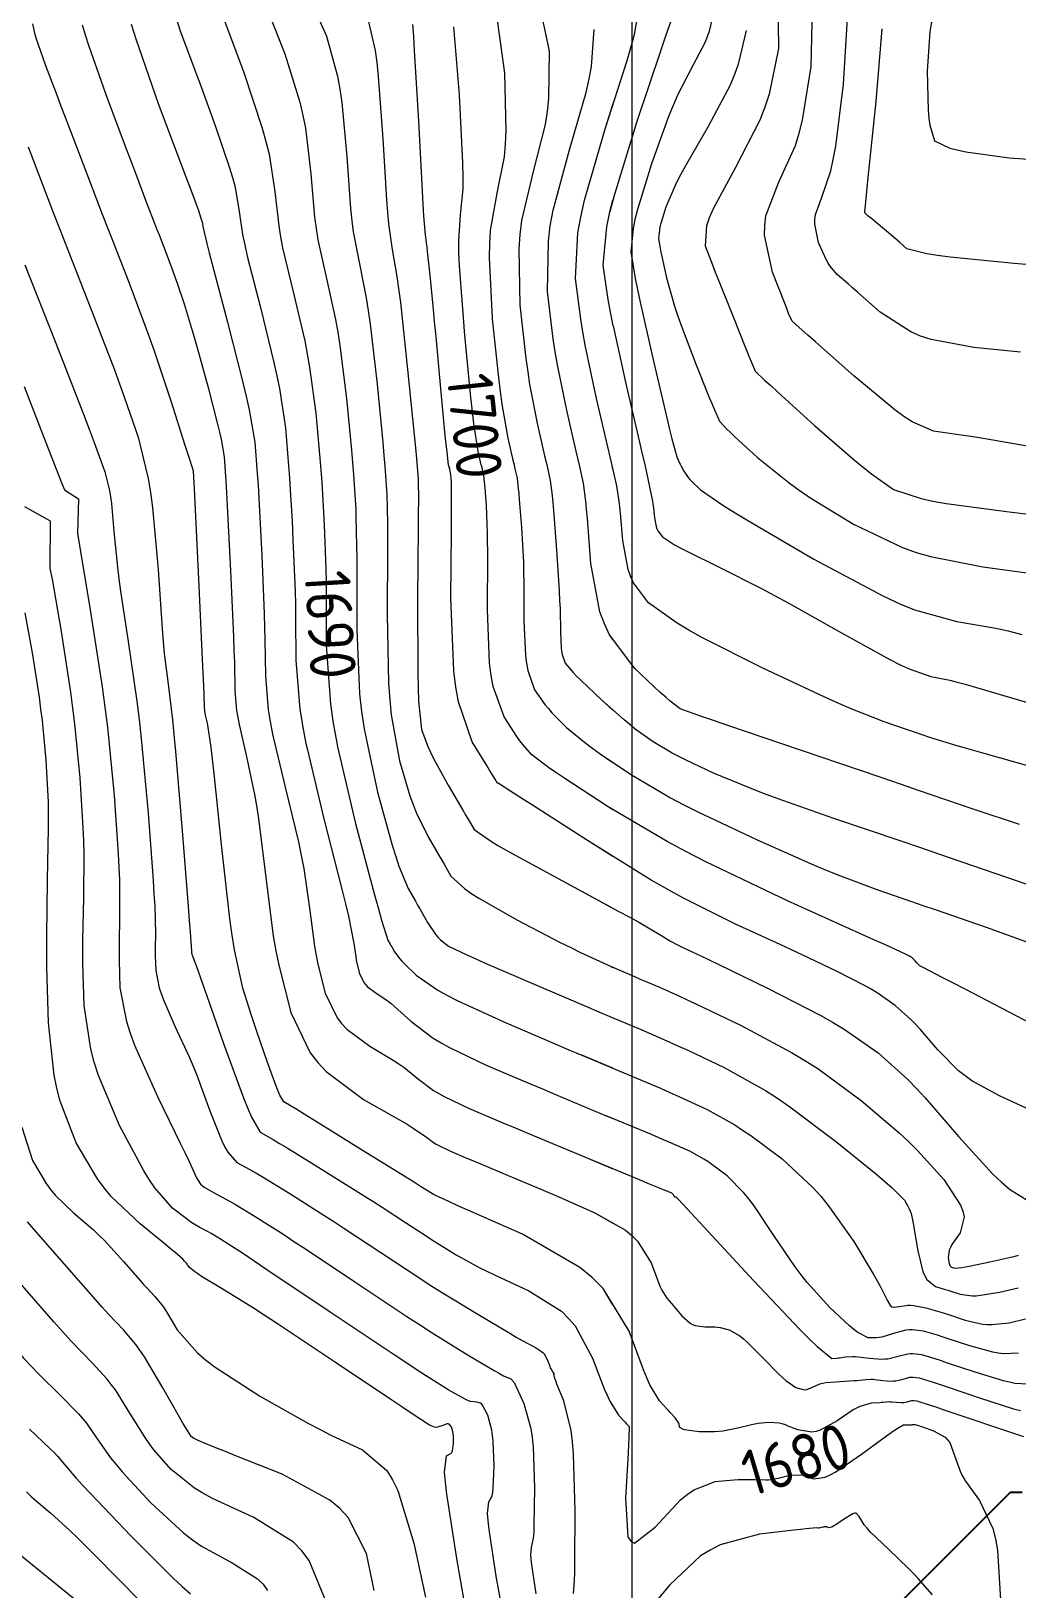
# Model space of a CAD drawing. Header units: millimetres. Extents: x 837475 to 838477, y 1189012 to 1191015.
# Drawn here: x 837826.5 to 837908.5, y 1190427 to 1190556.6 of the extents above; entities that cross this region are included whole.
import ezdxf

# ---------------------------------------------------------------- set-up
doc = ezdxf.new("R2010")
doc.units = ezdxf.units.MM
doc.header["$LTSCALE"] = 0.3
doc.layers.add('COORD', color=253, linetype='Continuous', lineweight=20)
doc.layers.add('DRENAJE', color=5, linetype='Continuous', lineweight=25)
doc.layers.add('COTAS 10', color=7, linetype='Continuous', lineweight=9, true_color=0x6e3e2d)
doc.layers.add('COTAS INT', color=7, linetype='Continuous', lineweight=5, true_color=0x9fa19f)
doc.styles.get("Standard").update_dxf_attribs({"font": 'isocp2.shx', "bigfont": '@extfont2.shx'})

msp = doc.modelspace()

# ---------------------------------------------------------------- linework, layer by layer
at = {"layer": 'COORD'}
msp.add_line((837876.51, 1189013.87), (837876.51, 1191013.87), dxfattribs=at)
at = {"layer": 'COTAS 10'}
for points in [[(837873.15, 1190577.98), (837875.51, 1190571.02), (837877.42, 1190567.17), (837878.39, 1190565.21), (837878.96, 1190564.03), (837879.43, 1190563.04), (837880.31, 1190561.02), (837880.51, 1190560.33), (837880.54, 1190560.17), (837880.57, 1190560.04), (837880.59, 1190559.67), (837880.53, 1190559.4), (837880.5, 1190559.31), (837880.46, 1190559.22), (837880.28, 1190558.88), (837879.63, 1190557.18), (837879.3, 1190556.23), (837878.9, 1190555.08), (837876.92, 1190549.21), (837875.02, 1190542.98), (837874.67, 1190541.6)], [(837842.52, 1190557.65), (837844.15, 1190553.3), (837845.72, 1190548.58), (837846.03, 1190547.45), (837846.29, 1190546.41), (837846.77, 1190543.3), (837847.09, 1190540.43), (837847.24, 1190539.54), (837847.42, 1190538.6), (837848.32, 1190534.85), (837849.26, 1190530.86), (837849.47, 1190529.77), (837849.67, 1190528.69), (837850.19, 1190524.85), (837850.53, 1190521.11), (837850.61, 1190520.1), (837850.68, 1190519.1), (837850.86, 1190516.05), (837850.89, 1190515.55), (837851.02, 1190511.9), (837851.04, 1190510.83), (837851.05, 1190509.73), (837851.05, 1190505.55), (837851.4, 1190500.63), (837851.63, 1190499.06), (837851.93, 1190497.4), (837852, 1190497.09)], [(837908.85, 1190529.93), (837904.96, 1190530.33), (837901.4, 1190530.98), (837900.53, 1190531.27), (837899.71, 1190531.61), (837897.17, 1190533.25), (837895.28, 1190534.93), (837894.86, 1190535.29), (837894.5, 1190535.61), (837893.58, 1190536.4), (837892.98, 1190537.11), (837892.81, 1190537.38), (837892.64, 1190537.69), (837892.04, 1190539.05), (837891.71, 1190540.57), (837891.72, 1190540.98), (837891.77, 1190541.38), (837892.29, 1190542.76), (837893.06, 1190545.02), (837893.26, 1190545.97), (837893.46, 1190547.07), (837894.11, 1190552.23), (837894.44, 1190557.69)], [(837874.92, 1190491.83), (837874.51, 1190492.08), (837870.92, 1190494.43), (837870.17, 1190494.93), (837869.54, 1190495.36), (837868.16, 1190496.4), (837867.41, 1190497.26), (837867.16, 1190497.58), (837866.91, 1190497.95), (837865.86, 1190499.58), (837864.95, 1190502.09), (837864.78, 1190503.01), (837864.65, 1190504.03), (837864.47, 1190508.52), (837864.49, 1190512.97), (837864.49, 1190513.56), (837864.48, 1190513.96), (837864.47, 1190514.85), (837864.39, 1190517.2), (837864.28, 1190518.6), (837864.26, 1190518.89), (837864.23, 1190519.14), (837864.17, 1190519.67), (837864.06, 1190520.13), (837864.02, 1190520.33), (837863.96, 1190520.56), (837863.71, 1190521.66), (837863.35, 1190523.99), (837863.23, 1190524.99), (837863.1, 1190526.15), (837862.56, 1190531.66), (837862.5, 1190532.46), (837862.15, 1190537.12), (837862.1, 1190538.25), (837862.08, 1190539.22), (837862.24, 1190541.35), (837862.45, 1190543.52), (837862.45, 1190544.52), (837862.42, 1190545.69), (837862.15, 1190551.35), (837861.68, 1190557.01)], [(837826.23, 1190547.01), (837828.32, 1190541.56), (837828.9, 1190540.07), (837829.48, 1190538.58), (837831.56, 1190533.27), (837833.41, 1190528.47), (837833.84, 1190527.3), (837834.24, 1190526.21), (837835.4, 1190522.84), (837836.22, 1190519.4), (837836.41, 1190518.25), (837836.58, 1190517.01), (837837.05, 1190511.85), (837837.39, 1190506.91), (837837.48, 1190505.82), (837837.57, 1190504.84), (837837.88, 1190502.28), (837838.24, 1190499.32), (837838.37, 1190498.09), (837838.5, 1190496.68), (837839.05, 1190490.08), (837839.55, 1190483.82), (837839.64, 1190482.62), (837839.72, 1190481.65), (837839.84, 1190480.08), (837839.83, 1190480.02), (837839.83, 1190479.98), (837839.84, 1190479.92), (837839.85, 1190479.84), (837839.86, 1190479.82), (837839.87, 1190479.79), (837839.92, 1190479.68), (837840.35, 1190478.48), (837840.61, 1190477.77), (837840.92, 1190476.9), (837842.51, 1190472.39), (837844.17, 1190467.86), (837844.53, 1190466.98), (837844.83, 1190466.26), (837845.56, 1190465.01), (837846.64, 1190464.39), (837847.17, 1190464.07), (837847.8, 1190463.69), (837850.89, 1190461.78), (837854.22, 1190459.7), (837855, 1190459.21), (837855.71, 1190458.76), (837857.74, 1190457.43), (837859.36, 1190456.36), (837859.81, 1190456.07), (837860.26, 1190455.79), (837861.87, 1190454.79), (837863.79, 1190453.74), (837864.42, 1190453.42), (837865.1, 1190453.09), (837867.92, 1190451.79), (837870.63, 1190450.09), (837871.23, 1190449.5), (837871.78, 1190448.88), (837873.22, 1190446.2), (837874.19, 1190443.65), (837874.43, 1190443.1), (837874.66, 1190442.62), (837874.92, 1190442.19)], [(837874.93, 1190532.13), (837874.71, 1190533.26), (837874.51, 1190534.3), (837874.09, 1190537.18), (837874.4, 1190540.37), (837874.67, 1190541.6), (837874.92, 1190542.61)], [(837874.93, 1190532.13), (837876.03, 1190527.18), (837877.13, 1190522.44), (837877.36, 1190521.44), (837877.56, 1190520.57), (837878, 1190518.58), (837878.2, 1190517.53), (837878.24, 1190517.26), (837878.28, 1190517), (837878.38, 1190516.14), (837878.51, 1190515.41), (837878.58, 1190515.23), (837878.65, 1190515.06), (837879.03, 1190514.56), (837880.04, 1190513.9), (837880.51, 1190513.65), (837881.06, 1190513.36), (837883.75, 1190512.03), (837887.28, 1190510.25), (837888.36, 1190509.68), (837889.49, 1190509.07), (837893.94, 1190506.57), (837897.97, 1190504.34), (837898.83, 1190503.91), (837899.58, 1190503.56), (837901.39, 1190502.93), (837902.96, 1190502.62), (837903.57, 1190502.47), (837904.25, 1190502.28), (837907.34, 1190501.39), (837910.84, 1190500.34)], [(837852, 1190497.09), (837853.48, 1190490.69), (837855.07, 1190484.76), (837855.39, 1190483.6), (837855.66, 1190482.66), (837856.18, 1190480.98), (837856.38, 1190480.64), (837856.44, 1190480.54), (837856.5, 1190480.43), (837856.74, 1190480.01), (837857.17, 1190479.44), (837857.35, 1190479.24), (837857.56, 1190479.02), (837858.53, 1190478.06), (837860.35, 1190476.81), (837861.09, 1190476.4), (837861.94, 1190475.97), (837865.83, 1190474.18), (837870.15, 1190472.33), (837871.25, 1190471.86), (837872.32, 1190471.41), (837875.83, 1190469.94), (837878.88, 1190468.65), (837879.65, 1190468.31), (837880.39, 1190467.98), (837882.77, 1190466.88), (837885.05, 1190465.61), (837885.71, 1190465.18), (837886.39, 1190464.72), (837888.99, 1190462.77), (837891.55, 1190460.4), (837892.21, 1190459.67), (837892.84, 1190458.91), (837894.96, 1190455.91), (837896.59, 1190453.21), (837896.92, 1190452.64), (837897.19, 1190452.14), (837897.75, 1190451.01), (837898.03, 1190450.54), (837898.14, 1190450.47), (837898.26, 1190450.43), (837898.78, 1190450.48), (837899.47, 1190450.6), (837899.7, 1190450.6), (837899.95, 1190450.58), (837900.96, 1190450.38), (837902.13, 1190450.04), (837902.48, 1190449.93), (837902.84, 1190449.82), (837904.23, 1190449.36), (837905.67, 1190449.03), (837906.07, 1190448.99), (837906.47, 1190448.98), (837907.89, 1190449.14), (837909.25, 1190449.45)], [(837909.77, 1190474.02), (837904.28, 1190476.88), (837903.21, 1190477.43), (837902.33, 1190477.88), (837900.79, 1190478.67), (837900.53, 1190478.81), (837900.47, 1190478.85), (837900.41, 1190478.9), (837900.22, 1190479.09), (837900.05, 1190479.29), (837900.01, 1190479.33), (837899.97, 1190479.38), (837899.82, 1190479.51), (837899.66, 1190479.62), (837899.6, 1190479.66), (837899.54, 1190479.69), (837899.28, 1190479.82), (837897.6, 1190480.59), (837896.64, 1190481.02), (837895.47, 1190481.55), (837889.46, 1190484.27), (837882.66, 1190487.5), (837880.99, 1190488.36), (837879.42, 1190489.2), (837874.51, 1190492.08)], [(837874.92, 1190470.32), (837872.32, 1190471.41)], [(837825.72, 1190465.43), (837826.59, 1190462.64), (837827.74, 1190460.72), (837828.1, 1190460.23), (837828.48, 1190459.77), (837830.02, 1190458.3), (837831.68, 1190456.86), (837832.13, 1190456.43), (837832.58, 1190455.98), (837834.18, 1190454.23), (837835.55, 1190452.66), (837835.85, 1190452.32), (837836.12, 1190452.03), (837836.79, 1190451.32), (837837.35, 1190450.65), (837837.55, 1190450.36), (837837.75, 1190450.05), (837838.64, 1190448.56), (837840.3, 1190446.65), (837841, 1190446.06), (837841.8, 1190445.45), (837845.57, 1190443.01), (837849.58, 1190440.75), (837850.54, 1190440.24), (837851.43, 1190439.78), (837854.08, 1190438.57), (837856.09, 1190436.84), (837856.57, 1190436.06), (837857.01, 1190435.16), (837858.35, 1190430.8), (837859.31, 1190426.3)], [(837874.66, 1190442.62), (837875.39, 1190441.45), (837875.93, 1190440.86), (837876.03, 1190440.74), (837876.12, 1190440.65), (837876.28, 1190440.5), (837876.25, 1190439.58), (837876.22, 1190439), (837876.18, 1190438.28), (837875.96, 1190434.53), (837876.16, 1190431.32), (837876.4, 1190430.95), (837876.7, 1190430.8), (837878.43, 1190432.11), (837880.55, 1190434.39), (837881.1, 1190434.84), (837881.63, 1190435.21), (837881.74, 1190435.25), (837883.43, 1190435.92), (837884.98, 1190436.06), (837885.35, 1190436.08), (837885.7, 1190436.1), (837886.76, 1190436.08), (837887.63, 1190436.06), (837887.86, 1190436.07), (837888.07, 1190436.09), (837888.8, 1190436.23), (837889.44, 1190436.39), (837889.6, 1190436.42), (837889.76, 1190436.44), (837890.25, 1190436.49), (837890.74, 1190436.45), (837890.88, 1190436.42), (837891.03, 1190436.38), (837891.61, 1190436.15), (837892.59, 1190436.29), (837892.99, 1190436.48), (837893.46, 1190436.73), (837895.61, 1190438.2), (837897.68, 1190439.72), (837898.09, 1190440.01), (837898.44, 1190440.25), (837899.09, 1190440.63), (837899.26, 1190440.64), (837899.3, 1190440.64), (837899.33, 1190440.64), (837899.41, 1190440.65), (837899.47, 1190440.65), (837899.49, 1190440.65), (837899.52, 1190440.65), (837899.62, 1190440.64), (837899.72, 1190440.63), (837899.75, 1190440.63), (837899.77, 1190440.63), (837899.86, 1190440.66), (837899.94, 1190440.68), (837899.97, 1190440.68), (837899.99, 1190440.68), (837900.06, 1190440.67), (837900.34, 1190440.58), (837900.49, 1190440.53), (837900.68, 1190440.47), (837901.61, 1190440.15), (837902.58, 1190439.6), (837902.78, 1190439.39), (837902.95, 1190439.16), (837903.36, 1190438.1), (837903.81, 1190436.78), (837904.02, 1190436.38), (837904.26, 1190435.96), (837905.43, 1190434.33), (837906.55, 1190432.01), (837906.76, 1190431.16), (837906.93, 1190430.21), (837907.18, 1190426.06)], [(837826.1, 1190435.05), (837826.52, 1190434.66), (837826.91, 1190434.3), (837828.11, 1190433.29), (837829.7, 1190431.85), (837830.34, 1190431.24), (837831.06, 1190430.52), (837834.39, 1190427.15), (837837.57, 1190423.84)]]:
    msp.add_lwpolyline(points, dxfattribs=at)
at = {"layer": 'COTAS INT'}
for points in [[(837874.3, 1190548.59), (837876.1, 1190554.21), (837876.44, 1190555.38), (837876.7, 1190556.38), (837877.09, 1190558.59), (837876.7, 1190560.03), (837876.49, 1190560.55), (837876.22, 1190561.13), (837874.87, 1190563.63)], [(837908.98, 1190562.92), (837905.5, 1190560.95), (837904.75, 1190560.52), (837904.08, 1190560.13), (837902.44, 1190559.15), (837901.59, 1190557.85), (837901.42, 1190557.27), (837901.29, 1190556.59), (837901.07, 1190553.32), (837901.15, 1190550.07), (837901.21, 1190549.39), (837901.29, 1190548.81), (837901.69, 1190547.53), (837902.95, 1190546.92), (837903.57, 1190546.76), (837904.3, 1190546.61), (837907.9, 1190546.1), (837911.9, 1190545.83)], [(837838.22, 1190558.77), (837838.93, 1190556.58), (837839.89, 1190554.02), (837840.19, 1190553.19), (837840.52, 1190552.31), (837841.84, 1190548.71), (837843.01, 1190545.26), (837843.24, 1190544.48), (837843.43, 1190543.77), (837843.78, 1190541.84), (837844.09, 1190539.71), (837844.27, 1190538.87), (837844.48, 1190537.93), (837845.57, 1190533.64), (837846.7, 1190529.07), (837846.94, 1190527.96), (837847.15, 1190526.91), (837847.65, 1190523.64), (837847.92, 1190520.47), (837847.99, 1190519.48), (837848.06, 1190518.44), (837848.2, 1190515.9), (837848.28, 1190514.28), (837848.45, 1190510.02), (837848.48, 1190508.92), (837848.5, 1190507.85), (837848.5, 1190507.83), (837848.52, 1190504.28), (837848.86, 1190500.22), (837849.02, 1190499.25), (837849.08, 1190498.84), (837849.36, 1190497.35), (837849.46, 1190496.94), (837850.85, 1190491.08), (837852.36, 1190485.24), (837852.66, 1190484.02), (837852.91, 1190482.99), (837853.36, 1190480.7), (837853.5, 1190479.62), (837853.55, 1190479.34), (837853.6, 1190479.08), (837853.83, 1190478.2), (837854.19, 1190477.46), (837854.33, 1190477.28), (837854.48, 1190477.11), (837855.17, 1190476.6), (837856.11, 1190475.97), (837856.42, 1190475.73), (837856.74, 1190475.46), (837858.1, 1190474.25), (837859.96, 1190472.83), (837860.61, 1190472.44), (837861.32, 1190472.04), (837864.36, 1190470.59), (837867.97, 1190469.05), (837869.04, 1190468.6), (837870.14, 1190468.14), (837874.36, 1190466.37), (837874.92, 1190466.14)], [(837846.12, 1190558.48), (837847.61, 1190554.76), (837848.85, 1190550.73), (837849.11, 1190549.64), (837849.32, 1190548.56), (837849.77, 1190544.76), (837850.08, 1190541.16), (837850.21, 1190540.21), (837850.36, 1190539.27), (837851.06, 1190536.06), (837851.82, 1190532.65), (837852.01, 1190531.59), (837852.18, 1190530.48), (837852.73, 1190526.06), (837853.14, 1190521.76), (837853.23, 1190520.72), (837853.31, 1190519.75), (837853.5, 1190516.82), (837853.52, 1190516.21), (837853.58, 1190513.78), (837853.59, 1190512.74), (837853.6, 1190511.61), (837853.59, 1190506.82), (837853.82, 1190501.5), (837853.99, 1190500.03), (837854.2, 1190498.57), (837854.48, 1190497.24), (837855.31, 1190493.3), (837856.55, 1190488.88), (837856.83, 1190487.95), (837857.1, 1190487.14), (837857.86, 1190485.28), (837858.48, 1190484.22), (837858.65, 1190483.91), (837858.83, 1190483.6), (837859.49, 1190482.45), (837860.17, 1190481.43), (837860.36, 1190481.2), (837860.55, 1190481), (837861.23, 1190480.47), (837862.75, 1190479.76), (837863.46, 1190479.45), (837864.29, 1190479.08), (837868.37, 1190477.31), (837872.72, 1190475.45), (837873.73, 1190475.02), (837874.66, 1190474.62), (837874.92, 1190474.51)], [(837849.72, 1190559.32), (837851.06, 1190556.22), (837851.98, 1190552.89), (837852.18, 1190551.83), (837852.35, 1190550.72), (837852.76, 1190546.22), (837853.07, 1190541.89), (837853.18, 1190540.87), (837853.3, 1190539.94), (837853.81, 1190537.27), (837854.38, 1190534.44), (837854.54, 1190533.41), (837854.7, 1190532.27), (837855.28, 1190527.27), (837855.75, 1190522.4), (837855.85, 1190521.34), (837855.93, 1190520.41), (837856.1, 1190518.1), (837856.15, 1190515.66), (837856.15, 1190514.65), (837856.15, 1190513.49), (837856.12, 1190508.1), (837856.24, 1190502.37), (837856.34, 1190501), (837856.46, 1190499.73), (837857.14, 1190495.91), (837858.02, 1190492.99), (837858.28, 1190492.28), (837858.54, 1190491.62), (837859.54, 1190489.58), (837860.45, 1190488.01), (837860.67, 1190487.64), (837860.86, 1190487.3), (837861.43, 1190486.32), (837862.55, 1190485.28), (837863.1, 1190484.9), (837863.75, 1190484.49), (837866.97, 1190482.66), (837870.53, 1190480.8), (837871.4, 1190480.36), (837872.22, 1190479.96), (837874.76, 1190478.79), (837874.92, 1190478.72)], [(837868.7, 1190559.35), (837869.62, 1190554.97), (837869.56, 1190551.04), (837869.44, 1190549.95), (837869.27, 1190548.87), (837868.27, 1190544.97), (837867.31, 1190540.9), (837867.17, 1190539.71), (837867.07, 1190538.49), (837867.17, 1190533.87), (837867.66, 1190529.41), (837867.82, 1190528.3), (837867.98, 1190527.24), (837868.64, 1190523.87), (837869.23, 1190521.31), (837869.35, 1190520.77), (837869.46, 1190520.31), (837869.7, 1190519.24), (837869.86, 1190517.99), (837869.91, 1190517.42), (837869.97, 1190516.74), (837870.22, 1190513.48), (837870.44, 1190510.05), (837870.48, 1190509.27), (837870.51, 1190508.56), (837870.55, 1190506.62), (837870.6, 1190505.33), (837870.64, 1190505.04), (837870.69, 1190504.77), (837870.95, 1190504.05), (837871.61, 1190503.25), (837871.91, 1190502.94), (837872.26, 1190502.59), (837873.95, 1190500.99), (837874.92, 1190500.13)], [(837888.65, 1190559.42), (837888.71, 1190555.21), (837887.92, 1190551.4), (837887.57, 1190550.33), (837887.15, 1190549.25), (837885.12, 1190545.3), (837883.26, 1190541.86), (837882.94, 1190541.11), (837882.71, 1190540.45), (837882.58, 1190538.77), (837883.2, 1190537.2), (837883.43, 1190536.6), (837883.7, 1190535.93), (837884.89, 1190532.94), (837886.02, 1190530.14), (837886.24, 1190529.6), (837886.43, 1190529.15), (837886.76, 1190528.36), (837887.57, 1190527.58), (837888.05, 1190527.14), (837888.64, 1190526.6), (837891.7, 1190523.83), (837895.02, 1190520.94), (837895.77, 1190520.33), (837896.44, 1190519.79), (837898.27, 1190518.49), (837900.57, 1190517.74), (837901.54, 1190517.53), (837902.66, 1190517.33), (837907.89, 1190516.64), (837913.18, 1190516)], [(837911.61, 1190521.71), (837906.08, 1190522.68), (837904.91, 1190522.87), (837903.91, 1190523.03), (837901.61, 1190523.35), (837899.82, 1190524.12), (837899.14, 1190524.57), (837898.38, 1190525.12), (837894.96, 1190527.96), (837891.77, 1190530.78), (837891.15, 1190531.33), (837890.66, 1190531.77), (837889.83, 1190532.5), (837889.54, 1190533.16), (837889.38, 1190533.56), (837889.19, 1190534.05), (837888.2, 1190536.6), (837887.54, 1190539.66), (837887.55, 1190540.47), (837887.65, 1190541.27), (837888.71, 1190544.03), (837890.1, 1190547.14), (837890.41, 1190548.15), (837890.69, 1190549.24), (837891.41, 1190553.72), (837891.54, 1190558.55)], [(837874.92, 1190450.62), (837874.09, 1190451.99), (837873.19, 1190452.89), (837872.17, 1190453.74), (837867.38, 1190456.5), (837862.83, 1190458.52), (837861.96, 1190458.91), (837861.25, 1190459.23), (837860.09, 1190459.75), (837860.01, 1190459.8), (837859.99, 1190459.81), (837859.97, 1190459.83), (837859.89, 1190459.88), (837858.91, 1190460.49), (837858.31, 1190460.86), (837857.58, 1190461.32), (837853.77, 1190463.68), (837849.94, 1190466.05), (837849.2, 1190466.51), (837848.59, 1190466.88), (837847.51, 1190467.53), (837847.19, 1190468.09), (837847.05, 1190468.42), (837846.89, 1190468.82), (837846.13, 1190470.89), (837845.28, 1190473.38), (837845.06, 1190474.04), (837844.84, 1190474.7), (837844.11, 1190476.98), (837843.42, 1190480.17), (837843.23, 1190481.39), (837843.03, 1190482.76), (837842.33, 1190488.95), (837841.71, 1190494.85), (837841.58, 1190496.04), (837841.46, 1190497.04), (837841.16, 1190499.04), (837841, 1190499.72), (837840.97, 1190499.88), (837840.95, 1190500.02), (837840.91, 1190500.46), (837840.85, 1190502.21), (837840.8, 1190503.19), (837840.75, 1190504.38), (837840.46, 1190510.46), (837840.08, 1190518.54), (837840.01, 1190520.01), (837840.01, 1190520.01), (837840.01, 1190520.02), (837840.01, 1190520.02), (837840.01, 1190520.03), (837839.72, 1190520.92), (837839.32, 1190522.16), (837838.16, 1190525.76), (837836.74, 1190530), (837836.36, 1190531.1), (837835.98, 1190532.16), (837834.64, 1190535.73), (837833.25, 1190539.27), (837832.85, 1190540.32), (837832.43, 1190541.4), (837830.84, 1190545.54), (837829.34, 1190549.45), (837828.99, 1190550.37), (837828.67, 1190551.23), (837827.71, 1190553.77), (837827.06, 1190555.59), (837826.93, 1190555.99), (837826.83, 1190556.35), (837826.63, 1190557.27)], [(837830.73, 1190557.18), (837830.98, 1190556.34), (837831.28, 1190555.39), (837832.81, 1190551.08), (837834.45, 1190546.71), (837834.83, 1190545.72), (837835.17, 1190544.82), (837836.1, 1190542.36), (837836.78, 1190540.59), (837836.96, 1190540.14), (837837.13, 1190539.69), (837837.72, 1190538.18), (837838.29, 1190536.67), (837838.45, 1190536.21), (837838.61, 1190535.75), (837839.22, 1190533.94), (837839.9, 1190531.72), (837840.11, 1190530.99), (837840.33, 1190530.21), (837841.22, 1190526.98), (837842, 1190523.93), (837842.16, 1190523.26), (837842.29, 1190522.68), (837842.56, 1190521.22), (837842.69, 1190519.18), (837842.75, 1190518.24), (837842.81, 1190517.13), (837843.07, 1190511.73), (837843.32, 1190506.26), (837843.36, 1190505.1), (837843.4, 1190504.09), (837843.45, 1190501.73), (837843.58, 1190500.09), (837843.68, 1190499.53), (837843.79, 1190498.93), (837844.39, 1190496.39), (837845.09, 1190493.11), (837845.27, 1190492.04), (837845.45, 1190490.9), (837846.01, 1190486.2), (837846.64, 1190481.34), (837846.86, 1190480.1), (837847.09, 1190478.9), (837848.11, 1190474.95), (837849.72, 1190471.61), (837850.34, 1190470.8), (837851.04, 1190470.04), (837854.16, 1190467.72), (837857.16, 1190466.02), (837857.78, 1190465.66), (837858.29, 1190465.34), (837859.39, 1190464.59), (837859.99, 1190464.13), (837860.2, 1190464.01), (837860.43, 1190463.88), (837861.4, 1190463.41), (837862.81, 1190462.81), (837863.3, 1190462.61), (837863.84, 1190462.38), (837866.19, 1190461.4), (837868.91, 1190460.26), (837869.68, 1190459.93), (837870.47, 1190459.58), (837873.41, 1190458.3), (837875.95, 1190456.85), (837876.49, 1190456.4), (837876.97, 1190455.94), (837878.1, 1190454.12), (837878.7, 1190452.48), (837878.85, 1190452.14), (837878.98, 1190451.84), (837879.39, 1190451.17), (837879.79, 1190450.73), (837879.93, 1190450.57), (837880.07, 1190450.41), (837880.66, 1190449.71), (837881.34, 1190449.1), (837881.55, 1190448.99), (837881.76, 1190448.9), (837882.56, 1190448.8), (837883.39, 1190448.8), (837883.61, 1190448.78), (837883.83, 1190448.75), (837884.6, 1190448.55), (837885.49, 1190448.04), (837885.78, 1190447.8), (837886.1, 1190447.52), (837887.42, 1190446.19), (837888.73, 1190444.85), (837889.04, 1190444.57), (837889.32, 1190444.33), (837890.15, 1190443.76), (837890.76, 1190443.57), (837890.92, 1190443.56), (837891.07, 1190443.57), (837891.54, 1190443.77), (837892.15, 1190444.04), (837892.39, 1190444.1), (837892.65, 1190444.15), (837893.82, 1190444.26), (837894.97, 1190444.32), (837895.22, 1190444.34), (837895.44, 1190444.35), (837895.99, 1190444.42), (837896.42, 1190444.44), (837896.57, 1190444.43), (837896.72, 1190444.42), (837897.39, 1190444.34), (837898.1, 1190444.28), (837898.28, 1190444.29), (837898.46, 1190444.31), (837899.07, 1190444.45), (837899.62, 1190444.6), (837899.77, 1190444.61), (837899.92, 1190444.62), (837900.42, 1190444.55), (837901.48, 1190444.22), (837901.98, 1190444.05), (837902.57, 1190443.86), (837905.43, 1190442.9), (837908.26, 1190441.98), (837908.84, 1190441.82)], [(837834.81, 1190557.24), (837835.19, 1190556.01), (837837.07, 1190550.64), (837838.97, 1190545.56), (837839.36, 1190544.52), (837839.69, 1190543.65), (837840.38, 1190541.8), (837840.62, 1190541.08), (837840.67, 1190540.92), (837840.71, 1190540.78), (837840.78, 1190540.38), (837841.1, 1190538.98), (837841.3, 1190538.2), (837841.55, 1190537.25), (837842.83, 1190532.43), (837844.14, 1190527.29), (837844.41, 1190526.14), (837844.64, 1190525.12), (837845.1, 1190522.43), (837845.31, 1190519.83), (837845.37, 1190518.86), (837845.43, 1190517.78), (837845.68, 1190513), (837845.88, 1190508.14), (837845.92, 1190507.01), (837845.95, 1190505.97), (837845.98, 1190503), (837846.22, 1190500.15), (837846.38, 1190499.19), (837846.58, 1190498.14), (837847.62, 1190493.73), (837848.73, 1190489.17), (837848.97, 1190488.03), (837849.18, 1190486.94), (837849.68, 1190483.45), (837850.07, 1190480.48), (837850.21, 1190479.72), (837850.35, 1190478.99), (837850.97, 1190476.57), (837851.96, 1190474.53), (837852.33, 1190474.04), (837852.76, 1190473.58), (837854.67, 1190472.16), (837856.63, 1190470.99), (837857.09, 1190470.69), (837857.52, 1190470.4), (837858.74, 1190469.42), (837859.98, 1190468.48), (837860.41, 1190468.22)], [(837854.52, 1190557.68), (837855.11, 1190555.05), (837855.25, 1190554.03), (837855.38, 1190552.88), (837855.76, 1190547.68), (837856.07, 1190542.61), (837856.15, 1190541.54), (837856.24, 1190540.62), (837856.55, 1190538.48), (837856.94, 1190536.22), (837857.07, 1190535.22), (837857.22, 1190534.05), (837857.82, 1190528.48), (837858.37, 1190523.04), (837858.47, 1190521.96), (837858.56, 1190521.07), (837858.71, 1190519.37), (837858.72, 1190517.54), (837858.71, 1190516.55), (837858.7, 1190515.37), (837858.66, 1190509.37), (837858.67, 1190503.24), (837858.69, 1190501.97), (837858.73, 1190500.89), (837858.97, 1190498.52), (837859.5, 1190497.11), (837859.72, 1190496.62), (837859.98, 1190496.1), (837861.21, 1190493.88), (837862.43, 1190491.8), (837862.68, 1190491.37), (837862.89, 1190491), (837863.36, 1190490.2), (837864.63, 1190489.3), (837865.34, 1190488.87), (837866.22, 1190488.37), (837870.72, 1190485.91), (837874.92, 1190483.64)], [(837865.19, 1190494.25), (837864.84, 1190494.82), (837864.65, 1190495.14), (837864.41, 1190495.53), (837863.21, 1190497.5), (837862.05, 1190500.81), (837861.83, 1190502.04), (837861.66, 1190503.41), (837861.43, 1190509.47), (837861.48, 1190514.93), (837861.48, 1190515.17), (837861.49, 1190516.3), (837861.49, 1190517.25), (837861.47, 1190519.06), (837861.44, 1190519.53), (837861.43, 1190519.63), (837861.42, 1190519.71), (837861.4, 1190519.89), (837861.36, 1190520.04), (837861.35, 1190520.11), (837861.33, 1190520.19), (837861.24, 1190520.56), (837861.08, 1190521.84), (837861.01, 1190522.5), (837860.93, 1190523.28), (837860.56, 1190527.2), (837860.16, 1190531.5), (837860.09, 1190532.2), (837860.06, 1190532.53), (837859.97, 1190533.48), (837859.69, 1190536.34), (837859.48, 1190538.3), (837859.44, 1190538.7), (837859.4, 1190539.03), (837859.3, 1190539.69), (837859.18, 1190541.29), (837859.12, 1190542.21), (837859.06, 1190543.34), (837858.75, 1190549.15), (837858.41, 1190555.04), (837858.33, 1190556.22), (837858.25, 1190557.21)], [(837865.19, 1190558.18), (837865.88, 1190553.16), (837865.99, 1190548.36), (837865.94, 1190547.24), (837865.86, 1190546.2), (837865.26, 1190543.16), (837864.7, 1190540.06), (837864.63, 1190538.98), (837864.61, 1190537.8), (837864.86, 1190532.76), (837864.87, 1190532.71), (837865.38, 1190527.78), (837865.52, 1190526.65), (837865.66, 1190525.61), (837866.17, 1190522.76), (837866.56, 1190521.09), (837866.59, 1190520.94), (837866.68, 1190520.55), (837866.76, 1190520.22), (837866.93, 1190519.45), (837867.04, 1190518.56), (837867.08, 1190518.15), (837867.12, 1190517.67), (837867.3, 1190515.34), (837867.46, 1190512.45), (837867.48, 1190511.61), (837867.5, 1190510.76), (837867.51, 1190507.57), (837867.63, 1190504.68), (837867.71, 1190504.03), (837867.82, 1190503.43), (837868.4, 1190501.81), (837869.26, 1190500.6), (837869.54, 1190500.26), (837869.83, 1190499.92), (837871.06, 1190498.69), (837872.69, 1190497.34), (837873.24, 1190496.93), (837873.84, 1190496.5), (837874.92, 1190495.77)], [(837883.3, 1190558.18), (837882.94, 1190556.65), (837882.77, 1190556.18), (837882.57, 1190555.69), (837881.56, 1190553.79), (837880.29, 1190551.31), (837879.92, 1190550.46), (837879.54, 1190549.54), (837878.12, 1190545.61), (837876.96, 1190541.81), (837876.75, 1190540.97), (837876.59, 1190540.22), (837876.4, 1190538.28), (837876.76, 1190536.06), (837876.95, 1190535.15), (837877.17, 1190534.09), (837878.28, 1190529.18), (837879.4, 1190524.45), (837879.63, 1190523.5), (837879.82, 1190522.72), (837880.24, 1190521.21), (837880.44, 1190520.74), (837880.5, 1190520.61), (837880.57, 1190520.49), (837880.81, 1190520.02), (837881.18, 1190519.5), (837881.32, 1190519.33), (837881.48, 1190519.16), (837882.2, 1190518.47), (837884.15, 1190517.13), (837885.09, 1190516.55), (837886.2, 1190515.88), (837891.63, 1190512.7), (837897.45, 1190509.61), (837898.8, 1190508.99), (837900.03, 1190508.48), (837903.55, 1190507.5), (837906.78, 1190506.95), (837907.83, 1190506.72), (837908.95, 1190506.44)], [(837874.92, 1190506), (837874.62, 1190506.4), (837874.2, 1190507.32), (837873.83, 1190508.3), (837873.08, 1190512.35), (837872.79, 1190516.08), (837872.72, 1190516.86), (837872.66, 1190517.53), (837872.47, 1190519.02), (837872.16, 1190520.4), (837872.02, 1190521), (837871.86, 1190521.69), (837871.1, 1190524.97), (837870.3, 1190528.87), (837870.11, 1190529.95), (837869.95, 1190531.04), (837869.48, 1190534.97), (837869.54, 1190539.18), (837869.7, 1190540.44), (837869.93, 1190541.74), (837871.29, 1190546.78), (837872.69, 1190551.54), (837872.94, 1190552.67), (837873.13, 1190553.71), (837873.35, 1190556.78)], [(837886, 1190556.69), (837885.35, 1190553.89), (837885.04, 1190553.04), (837884.67, 1190552.16), (837882.83, 1190548.71), (837880.95, 1190545.45), (837880.54, 1190544.7), (837880.19, 1190544), (837879.33, 1190542.01), (837878.91, 1190540.65), (837878.83, 1190540.35), (837878.78, 1190540.08), (837878.71, 1190539.38), (837878.84, 1190538.59), (837878.9, 1190538.26), (837878.98, 1190537.88), (837879.38, 1190536.12), (837880.05, 1190533.77), (837880.29, 1190533.02), (837880.57, 1190532.23), (837881.79, 1190529.02), (837882.94, 1190526.16), (837883.18, 1190525.59), (837883.38, 1190525.12), (837883.79, 1190524.19), (837884.37, 1190523.54), (837884.69, 1190523.24), (837885.06, 1190522.88), (837886.95, 1190521.15), (837889.59, 1190519.04), (837890.43, 1190518.44), (837891.32, 1190517.83), (837894.95, 1190515.6), (837899.01, 1190513.67), (837900.17, 1190513.26), (837901.34, 1190512.91), (837905.72, 1190512.07), (837909.98, 1190511.47)], [(837913.8, 1190536.83), (837908.31, 1190537.31), (837902.98, 1190537.83), (837901.93, 1190537.97), (837901.05, 1190538.1), (837899.39, 1190538.54), (837898.79, 1190539.07), (837898.58, 1190539.25), (837898.35, 1190539.44), (837897.36, 1190540.27), (837896.46, 1190541.03), (837896.28, 1190541.17), (837896.14, 1190541.29), (837895.91, 1190541.49), (837895.9, 1190541.52), (837895.89, 1190541.53), (837895.89, 1190541.53), (837895.89, 1190541.57), (837896.03, 1190543), (837896.12, 1190543.9), (837896.23, 1190545), (837896.82, 1190550.8), (837897.34, 1190556.84)], [(837874.92, 1190520.19), (837874.86, 1190520.49), (837874.69, 1190521.22), (837874.49, 1190522.06), (837873.56, 1190526.07), (837872.61, 1190530.5), (837872.41, 1190531.61), (837872.23, 1190532.67), (837871.79, 1190536.07), (837872, 1190539.86), (837872.23, 1190541.17), (837872.55, 1190542.58), (837874.3, 1190548.59), (837874.92, 1190550.53)], [(837825.97, 1190537.19), (837828.48, 1190530.82), (837830.84, 1190524.77), (837831.32, 1190523.51), (837831.74, 1190522.42), (837832.63, 1190519.96), (837833.01, 1190518.4), (837833.09, 1190517.88), (837833.17, 1190517.32), (837833.38, 1190514.99), (837833.66, 1190512.02), (837833.78, 1190511.06), (837833.91, 1190510.04), (837834.57, 1190505.85), (837835.29, 1190500.87), (837835.48, 1190499.35), (837835.65, 1190497.77), (837836.22, 1190491.55), (837836.64, 1190485.99), (837836.71, 1190484.83), (837836.77, 1190483.83), (837836.84, 1190481.55), (837836.82, 1190480.34), (837836.82, 1190480), (837836.82, 1190479.67), (837836.86, 1190478.46), (837837.14, 1190477.02), (837837.3, 1190476.53), (837837.49, 1190476.01), (837838.46, 1190473.82), (837839.64, 1190471.26), (837839.96, 1190470.5), (837840.27, 1190469.74), (837841.37, 1190466.79), (837842.37, 1190464.27), (837842.62, 1190463.76), (837842.86, 1190463.34), (837843.61, 1190462.49), (837844.69, 1190461.9), (837845.14, 1190461.64), (837845.65, 1190461.34), (837848.01, 1190459.89), (837850.86, 1190458.09), (837851.68, 1190457.56), (837852.51, 1190457.02), (837855.59, 1190454.98), (837858.75, 1190452.9), (837859.63, 1190452.33), (837860.5, 1190451.78), (837863.66, 1190449.84), (837866.32, 1190448.26), (837866.87, 1190447.93), (837867.36, 1190447.66), (837868.46, 1190447.07), (837868.98, 1190446.74), (837869.1, 1190446.63)], [(837825.9, 1190527.06), (837827.51, 1190522.91), (837828.8, 1190519.64), (837829.05, 1190518.99), (837829.27, 1190518.46), (837830.42, 1190517.71), (837830.33, 1190514.87), (837830.5, 1190513.84), (837831.41, 1190508.48), (837832.4, 1190502.07), (837832.63, 1190500.38), (837832.83, 1190498.72), (837833.4, 1190493.02), (837833.73, 1190488.17), (837833.79, 1190487.04), (837833.83, 1190486), (837833.85, 1190483.02), (837833.81, 1190480.66), (837833.81, 1190480.01), (837833.81, 1190479.36), (837833.88, 1190477.01), (837834.43, 1190474.2), (837834.73, 1190473.25), (837835.1, 1190472.23), (837837.01, 1190467.96), (837838.93, 1190464.03), (837839.31, 1190463.24), (837839.63, 1190462.57), (837840.24, 1190461.2), (837840.58, 1190460.68), (837840.72, 1190460.55), (837840.88, 1190460.42), (837841.66, 1190459.97), (837842.75, 1190459.41), (837843.11, 1190459.2), (837843.5, 1190458.98), (837845.13, 1190457.99), (837847.51, 1190456.47), (837848.36, 1190455.91), (837849.31, 1190455.29), (837853.44, 1190452.53), (837857.75, 1190449.67), (837858.8, 1190448.99), (837859.79, 1190448.35), (837862.86, 1190446.43), (837865.04, 1190445.15), (837865.46, 1190444.91), (837865.81, 1190444.73), (837866.43, 1190444.47), (837866.67, 1190444.19), (837866.77, 1190444), (837866.9, 1190443.75), (837867.5, 1190442.42), (837868.07, 1190440.33), (837868.18, 1190439.59), (837868.27, 1190438.8), (837868.4, 1190435.37), (837868.34, 1190432.27), (837868.32, 1190431.68), (837868.28, 1190431.2), (837868.11, 1190430.43), (837868.04, 1190429.82), (837868.07, 1190429.45), (837868.13, 1190428.99), (837868.5, 1190426.57)], [(837911.3, 1190494.98), (837905.62, 1190496.57), (837904.45, 1190496.91), (837903.45, 1190497.2), (837901.3, 1190497.85), (837900.1, 1190498.26), (837899.7, 1190498.4), (837899.27, 1190498.55), (837897.49, 1190499.15), (837894.75, 1190500.24), (837893.71, 1190500.69), (837892.56, 1190501.21), (837887.39, 1190503.63), (837882.32, 1190506.19), (837881.22, 1190506.8), (837880.26, 1190507.37), (837877.89, 1190509.07), (837876.64, 1190510.73), (837876.39, 1190511.28), (837876.17, 1190511.85), (837875.73, 1190514.25), (837875.54, 1190516.54), (837875.48, 1190517.06), (837875.43, 1190517.53), (837875.23, 1190518.8), (837874.86, 1190520.49)], [(837865.97, 1190423.76), (837865.2, 1190428.04), (837864.6, 1190431.92), (837864.52, 1190432.67), (837864.47, 1190433.27), (837864.58, 1190434.24), (837864.85, 1190434.72), (837864.91, 1190435.01), (837864.95, 1190435.37), (837865.03, 1190437.23), (837864.95, 1190439.28), (837864.9, 1190439.76), (837864.83, 1190440.2), (837864.49, 1190441.45), (837864.09, 1190442.22), (837863.99, 1190442.35), (837863.89, 1190442.45), (837863.59, 1190442.52), (837863.06, 1190442.58), (837862.83, 1190442.67), (837862.56, 1190442.8), (837861.25, 1190443.52), (837858.78, 1190445.09), (837857.77, 1190445.76), (837856.62, 1190446.52), (837851.29, 1190450.07), (837846.11, 1190453.55), (837845.05, 1190454.26), (837844.15, 1190454.86), (837842.25, 1190456.1), (837841.48, 1190456.56), (837841.29, 1190456.67), (837841.1, 1190456.77), (837840.53, 1190457.06), (837839.87, 1190457.46), (837839.64, 1190457.62), (837839.38, 1190457.81), (837838.24, 1190458.68), (837836.78, 1190460.36), (837836.31, 1190461.06), (837835.83, 1190461.85), (837833.85, 1190465.55), (837832.09, 1190469.73), (837831.74, 1190470.83), (837831.45, 1190471.9), (837830.91, 1190475.55), (837830.8, 1190479.04), (837830.8, 1190480.01), (837830.79, 1190480.98), (837830.86, 1190484.5), (837830.89, 1190488.17), (837830.86, 1190489.24), (837830.82, 1190490.34), (837830.57, 1190494.5), (837830.12, 1190498.99), (837829.96, 1190500.3), (837829.78, 1190501.63), (837829.01, 1190506.69), (837828.25, 1190511.04), (837828.08, 1190511.93), (837828.09, 1190515.85), (837825.96, 1190517.04)], [(837862.89, 1190423.94), (837861.91, 1190429.5), (837861.08, 1190434.86), (837860.97, 1190435.88), (837860.9, 1190436.71), (837861.05, 1190438.06), (837861.43, 1190438.25), (837861.5, 1190438.35), (837861.56, 1190438.47), (837861.65, 1190439.09), (837861.63, 1190439.76), (837861.61, 1190439.92), (837861.59, 1190440.06), (837861.47, 1190440.48), (837861.28, 1190440.69), (837861.2, 1190440.71), (837861.12, 1190440.72), (837860.75, 1190440.58), (837860.31, 1190440.44), (837860.19, 1190440.43), (837860.07, 1190440.44), (837859.64, 1190440.61), (837858.19, 1190441.56), (837857.42, 1190442.07), (837856.51, 1190442.68), (837851.9, 1190445.77), (837846.99, 1190449.04), (837845.89, 1190449.76), (837844.9, 1190450.4), (837842.24, 1190452.05), (837840.67, 1190453), (837840.35, 1190453.2), (837840.1, 1190453.37), (837839.63, 1190453.76), (837839.52, 1190453.94), (837839.5, 1190453.97), (837839.47, 1190454.01), (837839.41, 1190454.09), (837839.33, 1190454.17), (837839.3, 1190454.21), (837839.26, 1190454.25), (837839.1, 1190454.43), (837838.44, 1190455.01), (837838.09, 1190455.3), (837837.67, 1190455.65), (837835.55, 1190457.36), (837833.15, 1190459.65), (837832.56, 1190460.36), (837832, 1190461.11), (837830.22, 1190464.1), (837828.9, 1190467.58), (837828.63, 1190468.65), (837828.41, 1190469.75), (837827.93, 1190474.1), (837827.79, 1190478.73), (837827.78, 1190480.02), (837827.78, 1190481.3), (837827.86, 1190485.97), (837827.94, 1190490.34), (837827.94, 1190491.45), (837827.92, 1190492.51), (837827.74, 1190495.97), (837827.42, 1190499.26), (837827.3, 1190500.22), (837827.17, 1190501.2), (837826.6, 1190504.9), (837825.99, 1190508.24)], [(837908.77, 1190490.6), (837904.9, 1190491.89), (837900.36, 1190493.44), (837898.86, 1190493.96), (837897.24, 1190494.51), (837890.52, 1190496.79), (837884.47, 1190498.85), (837883.28, 1190499.26), (837882.3, 1190499.6), (837880.52, 1190500.25), (837879.68, 1190500.89), (837879.31, 1190501.21), (837878.86, 1190501.61), (837876.73, 1190503.59), (837874.62, 1190506.4)], [(837914.09, 1190484.01), (837908.51, 1190485.92), (837902.12, 1190488.12), (837900.45, 1190488.69), (837898.82, 1190489.25), (837893.3, 1190491.12), (837888.58, 1190492.78), (837887.45, 1190493.2), (837886.41, 1190493.6), (837883.3, 1190494.88), (837880.96, 1190496), (837880.39, 1190496.28), (837879.86, 1190496.56), (837878.26, 1190497.5), (837876.77, 1190498.56), (837876.32, 1190498.93), (837875.84, 1190499.32), (837873.95, 1190500.99)], [(837873.84, 1190496.5), (837876.38, 1190494.79), (837879.72, 1190492.84), (837880.82, 1190492.26), (837881.99, 1190491.67), (837886.88, 1190489.35), (837891.68, 1190487.24), (837892.81, 1190486.76), (837893.85, 1190486.33), (837896.88, 1190485.19), (837899.76, 1190484.21), (837900.72, 1190483.88), (837901.74, 1190483.53), (837905.99, 1190482.07), (837910.34, 1190480.47)], [(837909.63, 1190466.87), (837907.09, 1190468.03), (837904.8, 1190469.28), (837904.23, 1190469.69), (837903.69, 1190470.11), (837901.97, 1190471.85), (837900.48, 1190473.57), (837900.09, 1190473.99), (837899.71, 1190474.38), (837898.41, 1190475.55), (837896.91, 1190476.6), (837896.4, 1190476.9), (837895.85, 1190477.22), (837893.53, 1190478.41), (837890.67, 1190479.77), (837889.78, 1190480.18), (837888.85, 1190480.61), (837885.12, 1190482.31), (837880.79, 1190484.48), (837879.48, 1190485.21), (837878.11, 1190485.99), (837872.79, 1190489.27), (837868.22, 1190492.21), (837867.34, 1190492.77), (837866.63, 1190493.23), (837865.44, 1190493.99), (837865.35, 1190494.04), (837865.33, 1190494.05), (837865.32, 1190494.05), (837865.29, 1190494.07), (837865.27, 1190494.1), (837865.26, 1190494.12), (837865.25, 1190494.14), (837865.19, 1190494.25)], [(837874.92, 1190487.95), (837872.79, 1190489.27)], [(837870.72, 1190485.91), (837875.35, 1190483.41), (837876.31, 1190482.89), (837877.12, 1190482.44), (837878.9, 1190481.41), (837879.71, 1190480.91), (837879.92, 1190480.79), (837880.12, 1190480.68), (837880.78, 1190480.35), (837882.23, 1190479.67), (837882.92, 1190479.34), (837883.74, 1190478.95), (837887.78, 1190477), (837892.16, 1190474.75), (837893.2, 1190474.15), (837894.16, 1190473.57), (837897, 1190471.6), (837899.46, 1190469.38), (837900.18, 1190468.64), (837900.92, 1190467.86), (837903.72, 1190464.61), (837906.5, 1190461.53), (837907.23, 1190460.86), (837907.93, 1190460.26), (837910.33, 1190458.75)], [(837874.76, 1190478.79), (837876.72, 1190477.95), (837877.18, 1190477.75), (837877.59, 1190477.58), (837878.79, 1190477.07), (837880.41, 1190476.35), (837881.09, 1190476.02), (837881.88, 1190475.65), (837885.59, 1190473.88), (837889.79, 1190471.64), (837890.89, 1190470.97), (837891.96, 1190470.29), (837895.59, 1190467.64), (837898.75, 1190464.94), (837899.52, 1190464.22), (837900.24, 1190463.51), (837902.47, 1190461.05), (837903.86, 1190458.92), (837904.05, 1190458.42), (837904.15, 1190457.96), (837903.82, 1190456.62), (837903.13, 1190455.64), (837903.01, 1190455.41), (837902.91, 1190455.19), (837902.81, 1190454.53), (837902.91, 1190454.08), (837902.94, 1190453.99), (837902.97, 1190453.91), (837903.09, 1190453.77), (837903.22, 1190453.73), (837903.26, 1190453.72), (837903.3, 1190453.71), (837903.43, 1190453.67), (837903.94, 1190453.73), (837904.23, 1190453.78), (837904.56, 1190453.85), (837906.29, 1190454.22), (837908.04, 1190454.61), (837908.39, 1190454.69), (837908.69, 1190454.76)], [(837874.66, 1190474.62), (837877.31, 1190473.51), (837879.65, 1190472.5), (837880.37, 1190472.17), (837881.14, 1190471.82), (837884.18, 1190470.38), (837887.61, 1190468.47), (837888.62, 1190467.82), (837889.65, 1190467.12), (837893.56, 1190464.18), (837896.9, 1190461.45), (837897.57, 1190460.88), (837898.12, 1190460.39), (837899.18, 1190459.33), (837899.46, 1190458.85), (837899.52, 1190458.73), (837899.58, 1190458.61), (837899.73, 1190458.24), (837899.88, 1190457.56), (837899.94, 1190457.25), (837900, 1190456.89), (837900.29, 1190455.13), (837900.72, 1190453.39), (837900.87, 1190453.03), (837901.04, 1190452.74), (837901.77, 1190452.15), (837902.58, 1190451.91), (837902.81, 1190451.84), (837903.03, 1190451.77), (837903.83, 1190451.52), (837904.81, 1190451.38), (837905.15, 1190451.39), (837905.52, 1190451.42), (837907.09, 1190451.68), (837908.64, 1190452.03)], [(837860.41, 1190468.22), (837860.87, 1190467.96), (837862.88, 1190467), (837865.76, 1190465.78), (837866.78, 1190465.35), (837867.89, 1190464.88), (837872.7, 1190462.88), (837877.1, 1190461.06), (837877.94, 1190460.71), (837878.63, 1190460.42), (837879.78, 1190459.94), (837879.86, 1190459.89), (837879.88, 1190459.88), (837879.9, 1190459.86), (837879.94, 1190459.8), (837879.96, 1190459.75), (837879.96, 1190459.73), (837879.97, 1190459.72), (837879.98, 1190459.7), (837879.99, 1190459.69), (837880, 1190459.68), (837880, 1190459.68), (837880.02, 1190459.65), (837880.05, 1190459.63), (837880.06, 1190459.62), (837880.09, 1190459.62), (837880.12, 1190459.62), (837880.13, 1190459.62), (837880.16, 1190459.61), (837880.21, 1190459.57), (837880.23, 1190459.55), (837880.26, 1190459.52), (837880.39, 1190459.38), (837881.45, 1190458.24), (837886.63, 1190452.65), (837890.5, 1190448.55), (837891.27, 1190447.77), (837891.91, 1190447.15), (837893.15, 1190446.17), (837893.56, 1190446.2), (837893.68, 1190446.21), (837893.8, 1190446.23), (837894.28, 1190446.3), (837894.89, 1190446.33), (837895.1, 1190446.32), (837895.33, 1190446.31), (837896.28, 1190446.19), (837897.29, 1190446.11), (837897.55, 1190446.12), (837897.81, 1190446.14), (837898.67, 1190446.35), (837899.46, 1190446.56), (837899.67, 1190446.58), (837899.88, 1190446.59), (837900.6, 1190446.49), (837901.7, 1190446.16), (837902.15, 1190446.01), (837902.66, 1190445.84), (837905.03, 1190445.05), (837907.4, 1190444.33), (837907.92, 1190444.21), (837908.37, 1190444.12), (837909.49, 1190444.06)], [(837908.69, 1190446.6), (837907.42, 1190446.55), (837906.99, 1190446.6), (837906.54, 1190446.68), (837904.63, 1190447.21), (837902.75, 1190447.83), (837902.32, 1190447.97), (837901.92, 1190448.1), (837900.78, 1190448.44), (837899.84, 1190448.56), (837899.58, 1190448.55), (837899.3, 1190448.52), (837898.27, 1190448.25), (837897.3, 1190447.95), (837897.07, 1190447.91), (837896.84, 1190447.87), (837896.16, 1190447.87), (837895.3, 1190448.32), (837894.98, 1190448.57), (837894.61, 1190448.87), (837892.96, 1190450.41), (837891.09, 1190452.48), (837890.58, 1190453.12), (837890.08, 1190453.78), (837888.32, 1190456.41), (837886.67, 1190458.88), (837886.24, 1190459.44), (837885.82, 1190459.95), (837884.42, 1190461.36), (837883.14, 1190462.32), (837882.81, 1190462.55), (837882.48, 1190462.76), (837881.36, 1190463.38), (837879.64, 1190464.15), (837878.93, 1190464.46), (837878.12, 1190464.8), (837874.36, 1190466.37)], [(837872.7, 1190462.88), (837874.92, 1190461.96)], [(837855.05, 1190426.86), (837854.39, 1190429.92), (837852.88, 1190432.94), (837852.19, 1190433.68), (837851.36, 1190434.38), (837847.39, 1190436.54), (837843.45, 1190438.1), (837842.66, 1190438.42), (837841.99, 1190438.68), (837840.65, 1190439.22), (837840.21, 1190439.41), (837840.11, 1190439.47), (837840.03, 1190439.51), (837839.81, 1190439.68), (837839.35, 1190440.4), (837839.12, 1190440.79), (837838.84, 1190441.27), (837837.44, 1190443.72), (837835.91, 1190446.29), (837835.54, 1190446.85), (837835.2, 1190447.34), (837834.18, 1190448.56), (837832.91, 1190449.88), (837832.41, 1190450.43), (837831.84, 1190451.07), (837829.27, 1190454.02), (837826.72, 1190456.94), (837826.17, 1190457.55)], [(837873.41, 1190458.3), (837874.92, 1190457.43)], [(837851.04, 1190425.92), (837849.63, 1190429.35), (837849.02, 1190430.14), (837848.32, 1190430.87), (837845.02, 1190432.92), (837841.57, 1190434.51), (837840.79, 1190434.95), (837840.08, 1190435.38), (837838.13, 1190436.92), (837836.71, 1190438.57), (837836.34, 1190439.07), (837835.97, 1190439.58), (837834.71, 1190441.6), (837833.5, 1190443.54), (837833.16, 1190444.01), (837832.82, 1190444.45), (837831.57, 1190445.8), (837829.79, 1190447.63), (837829.12, 1190448.37), (837828.36, 1190449.21), (837824.98, 1190453.09)], [(837909.13, 1190439.64), (837902.48, 1190441.87), (837901.82, 1190442.1), (837901.27, 1190442.28), (837900.24, 1190442.61), (837899.95, 1190442.65), (837899.87, 1190442.65), (837899.78, 1190442.64), (837899.46, 1190442.55), (837899.39, 1190442.54), (837899.12, 1190442.47), (837899.01, 1190442.46), (837898.91, 1190442.46), (837898.5, 1190442.49), (837898.12, 1190442.54), (837898.03, 1190442.54), (837897.95, 1190442.55), (837897.7, 1190442.53), (837897.39, 1190442.5), (837897.26, 1190442.49), (837897.12, 1190442.48), (837896.45, 1190442.44), (837895.54, 1190442.2), (837895.24, 1190442.05), (837894.92, 1190441.88), (837893.58, 1190440.98), (837892.18, 1190440.19), (837891.82, 1190440.09), (837891.47, 1190440.03), (837890.31, 1190440.22), (837889.51, 1190440.54), (837889.28, 1190440.63), (837889.01, 1190440.71), (837888.76, 1190440.77), (837887.9, 1190440.84), (837887.01, 1190440.75), (837886.73, 1190440.7), (837886.45, 1190440.65), (837885.31, 1190440.37), (837884.07, 1190440.12), (837883.73, 1190440.08), (837883.38, 1190440.05), (837882.09, 1190440.07), (837881.06, 1190440.19), (837880.86, 1190440.23), (837880.7, 1190440.27), (837880.47, 1190440.45), (837880.43, 1190440.69), (837880.4, 1190440.77), (837880.35, 1190440.85), (837880.09, 1190441.21), (837879.69, 1190441.68), (837879.55, 1190441.82), (837879.41, 1190441.98), (837878.8, 1190442.64), (837878, 1190443.97), (837877.74, 1190444.55), (837877.45, 1190445.22), (837876.26, 1190448.43), (837874.09, 1190451.99)], [(837824.92, 1190447.27), (837825.89, 1190446.17), (837826.51, 1190445.5), (837827.09, 1190444.89), (837828.95, 1190443.04), (837830.43, 1190441.56), (837830.77, 1190441.17), (837831.08, 1190440.79), (837831.98, 1190439.48), (837833.1, 1190437.9), (837833.56, 1190437.34), (837834.07, 1190436.74), (837836.46, 1190434.16), (837839.19, 1190431.63), (837839.93, 1190431.06), (837840.66, 1190430.54), (837843.22, 1190429.15), (837845.34, 1190427.83), (837845.79, 1190427.37), (837846.17, 1190426.86)], [(837871.64, 1190426.61), (837871.71, 1190427.68), (837871.73, 1190428.34), (837871.74, 1190429.17), (837871.77, 1190433.52), (837871.64, 1190438.2), (837871.55, 1190439.24), (837871.44, 1190440.17), (837870.84, 1190442.63), (837870.25, 1190444.03), (837870.15, 1190444.3), (837870.07, 1190444.51), (837869.99, 1190444.85), (837870.04, 1190444.88), (837870.03, 1190444.9), (837870.02, 1190444.92), (837869.92, 1190445.05), (837869.77, 1190445.29), (837869.72, 1190445.39), (837869.68, 1190445.49), (837869.49, 1190445.99), (837869.21, 1190446.51), (837869.1, 1190446.63)], [(837826.34, 1190440.28), (837828.04, 1190438.67), (837828.39, 1190438.33), (837828.67, 1190438.03), (837829.25, 1190437.35), (837830.23, 1190436.21), (837830.77, 1190435.62), (837831.43, 1190434.92), (837834.78, 1190431.41), (837838.3, 1190427.88), (837839.07, 1190427.17), (837839.74, 1190426.57)], [(837901.52, 1190426.48), (837900.32, 1190427.86), (837899.93, 1190428.26), (837899.52, 1190428.68), (837897.85, 1190430.28), (837896.36, 1190431.71), (837896.07, 1190432.03), (837895.83, 1190432.31), (837895.4, 1190433.02), (837895.16, 1190433.29), (837895.04, 1190433.28), (837894.89, 1190433.24), (837894.18, 1190432.82), (837893.46, 1190432.31), (837893.31, 1190432.22), (837893.18, 1190432.15), (837892.91, 1190432.07), (837892.78, 1190432.12), (837892.75, 1190432.13), (837892.72, 1190432.14), (837892.61, 1190432.15), (837892.5, 1190432.14), (837892.47, 1190432.13), (837892.43, 1190432.12), (837892.29, 1190432.09), (837892.13, 1190432.06), (837892.08, 1190432.05), (837892.04, 1190432.05), (837891.85, 1190432.06), (837891, 1190431.99), (837890.54, 1190431.94), (837889.97, 1190431.88), (837887.11, 1190431.55), (837883.83, 1190430.64), (837883, 1190430.22), (837882.21, 1190429.73), (837879.66, 1190427.31), (837877.69, 1190424.95)], [(837824.92, 1190430.38), (837825.53, 1190429.86), (837828.21, 1190427.69), (837830.86, 1190425.53)]]:
    msp.add_lwpolyline(points, dxfattribs=at)
at = {"layer": 'DRENAJE'}
msp.add_polyline3d([(837908.98, 1190435.01, 0), (837907.98, 1190435.01, 0), (837906.98, 1190434.01, 0), (837905.98, 1190433.01, 0), (837904.98, 1190432.01, 0), (837903.98, 1190431.01, 0), (837902.98, 1190430.01, 0), (837901.98, 1190429.01, 0), (837900.98, 1190428.01, 0), (837899.98, 1190427.01, 0), (837898.98, 1190426.01, 0)], dxfattribs=at)

# ---------------------------------------------------------------- texts
at = {"layer": 'COTAS 10', "char_height": 3.8, "attachment_point": 7}
for s, insert, rotation in [('1700', (837861.06, 1190527.94), 276.0264), ('1690', (837849.22, 1190511.64), 273.4783), ('1680', (837886.35, 1190434.64), 16.5903)]:
    msp.add_mtext(s, dxfattribs=dict(at, insert=insert, rotation=rotation))

doc.saveas('drawing.dxf')
